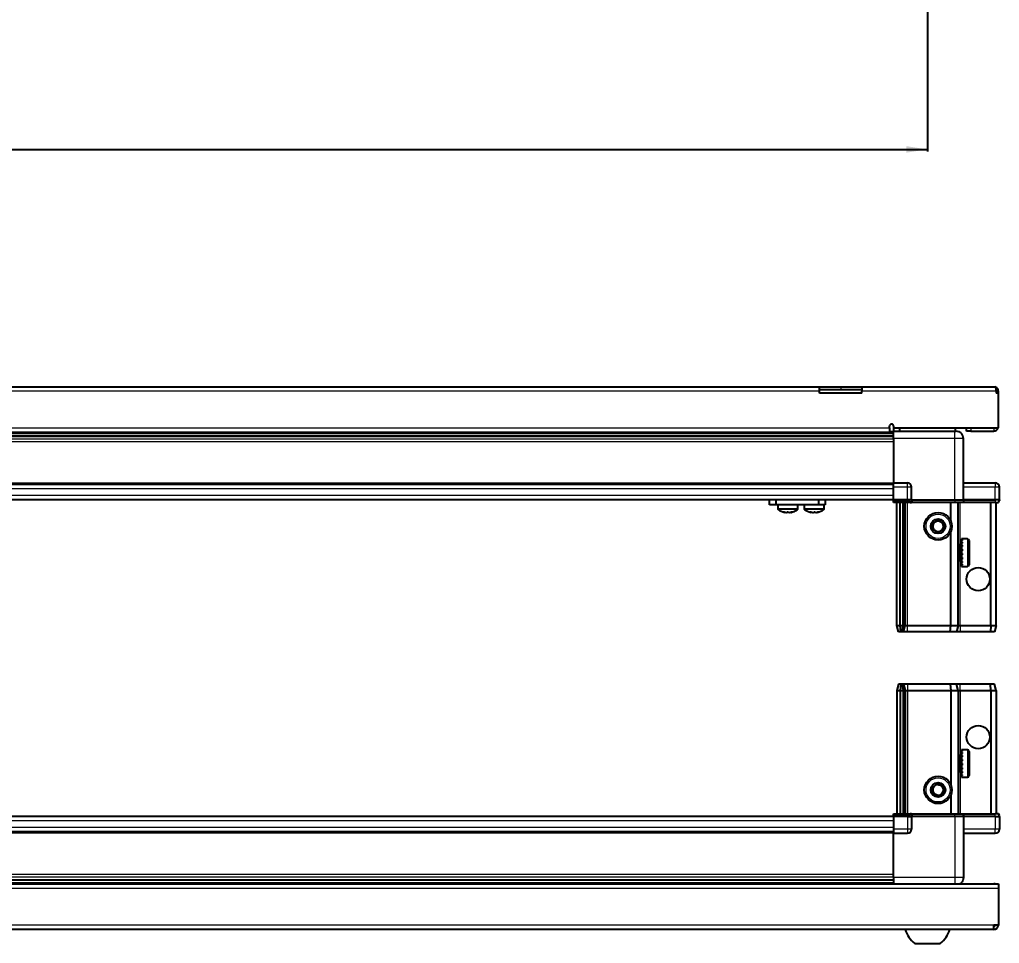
# Model space of a CAD drawing. Header units: millimetres. Extents: x 1315 to 4658, y 427 to 1687.
# Drawn here: x 2207.5 to 2670.8, y 427.2 to 864.2 of the extents above; entities that cross this region are included whole.
import ezdxf

# ---------------------------------------------------------------- set-up
doc = ezdxf.new("R2010")
doc.units = ezdxf.units.MM
doc.layers.add('FORMAT', color=7, linetype='Continuous')
doc.styles.add('SLDTEXTSTYLE0', font='TXT', dxfattribs={"width": 0.75})
doc.dimstyles.new('SLDDIMSTYLE0', dxfattribs={"dimtxt": 20, "dimasz": 10, "dimexe": 0, "dimexo": 0.0625, "dimgap": 5, "dimtad": 2, "dimdec": 1, "dimrnd": 1e-09, "dimzin": 12, "dimdsep": 46, "dimtxsty": 'SLDTEXTSTYLE0', "dimsah": 1, "dimcen": 0.09, "dimadec": 0, "dimazin": 3, "dimtfac": 1, "dimtofl": 0, "dimtmove": 0, "dimatfit": 3, "dimfxl": 0, "dimfrac": 2, "dimtolj": 1, "dimtzin": 12, "dimarcsym": 0})

# ---------------------------------------------------------------- blocks, each defined once
blk = doc.blocks.new('_D_2')
at = {"layer": 'FORMAT'}
for p, q in [((1504.82, 917.31), (1504.82, 801.82)), ((2636.82, 917.31), (2636.82, 801.82)), ((1504.82, 802.82), (2636.82, 802.82))]:
    blk.add_line(p, q, dxfattribs=at)
for points in [[(1504.82, 802.82), (1514.82, 801.28), (1514.82, 804.36)], [(2636.82, 802.82), (2626.82, 804.36), (2626.82, 801.28)]]:
    blk.add_solid(points, dxfattribs=at)
at = {"layer": 'FORMAT', "insert": (2041.26, 828.6), "char_height": 20, "attachment_point": 1, "style": 'SLDTEXTSTYLE0'}
blk.add_mtext('1132', dxfattribs=at)

msp = doc.modelspace()

# ---------------------------------------------------------------- linework, layer by layer
at = {"color": 7, "linetype": 'Continuous', "lineweight": 25}
for p, q in [((1555.82, 690.55), (2585.82, 690.55)), ((2585.82, 688.45), (2585.82, 690.55)), ((2585.82, 690.55), (2595.82, 690.55)), ((2595.82, 690.55), (2605.82, 690.55)), ((2605.82, 690.55), (2668.72, 690.55)), ((2605.82, 690.55), (2605.82, 688.45)), ((2595.82, 689.05), (2585.82, 689.05)), ((2585.82, 687.55), (2585.82, 688.45)), ((2605.82, 687.55), (2585.82, 687.55)), ((2605.82, 689.05), (2595.82, 689.05)), ((2605.82, 687.55), (2605.82, 688.45)), ((2669.32, 688.45), (2669.32, 687.55)), ((2669.32, 688.45), (2670.32, 688.45)), ((2670.32, 687.55), (2669.32, 687.55)), ((2670.32, 687.55), (2670.32, 688.45)), ((2670.32, 671.05), (2670.32, 687.55)), ((2618.82, 671.15), (2618.82, 671.9)), ((2620.82, 671.9), (2620.82, 671.05)), ((1546.94, 668.9), (2594.7, 668.9)), ((2083.32, 669.05), (2618.82, 669.05)), ((2589.32, 669.05), (2589.32, 668.9)), ((2589.43, 669.05), (2589.43, 668.9)), ((2589.61, 669.05), (2589.61, 668.9)), ((2590.12, 669.05), (2590.12, 668.9)), ((2590.51, 669.05), (2590.51, 668.9)), ((2591.37, 669.05), (2591.37, 668.9)), ((2591.93, 669.05), (2591.93, 668.9)), ((2593.05, 669.05), (2593.05, 668.9)), ((2593.73, 669.05), (2593.73, 668.9)), ((2594.7, 668.9), (2595, 668.9)), ((2595, 669.05), (2595, 668.9)), ((2595, 668.9), (2595.01, 668.9)), ((2595.01, 668.9), (2595.74, 668.9)), ((2595.27, 669.05), (2595.27, 668.9)), ((2595.74, 669.05), (2595.74, 668.9)), ((2595.74, 668.9), (2597.03, 668.9)), ((2596.94, 668.9), (2620.82, 668.9)), ((2597.03, 669.05), (2597.03, 668.9)), ((2597.13, 669.05), (2597.13, 668.9)), ((2597.75, 669.05), (2597.75, 668.9)), ((2598.95, 669.05), (2598.95, 668.9)), ((2599.57, 669.05), (2599.57, 668.9)), ((2600.56, 669.05), (2600.56, 668.9)), ((2601.03, 669.05), (2601.03, 668.9)), ((2601.7, 669.05), (2601.7, 668.9)), ((2601.98, 669.05), (2601.98, 668.9)), ((2602.27, 669.05), (2602.27, 668.9)), ((2602.32, 668.9), (2602.32, 669.05)), ((2602.32, 669.05), (2602.32, 668.9)), ((2618.82, 671.15), (2618.82, 669.05)), ((2620.82, 671.05), (2670.32, 671.05)), ((2620.82, 671.05), (2620.82, 669.55)), ((2620.82, 669.55), (2649.82, 669.55)), ((2623.57, 671.05), (2623.57, 669.55)), ((2650.07, 669.55), (2650.07, 671.05)), ((2655.32, 669.55), (2655.32, 671.05)), ((2657.32, 669.55), (2655.32, 669.55)), ((2657.32, 669.55), (2668.22, 669.55)), ((2620.82, 667.11), (1520.82, 667.11)), ((2620.82, 667.07), (1520.82, 667.07)), ((2620.82, 666.05), (2620.82, 645.05)), ((2653.82, 637.05), (2653.82, 666.05)), ((1520.82, 644.4), (2620.82, 644.4)), ((2620.82, 645.05), (2627.32, 645.05)), ((2620.82, 643.05), (2620.82, 645.05)), ((2653.82, 645.05), (2668.82, 645.05)), ((2620.82, 637.05), (2620.82, 643.05)), ((2629.32, 637.05), (2629.32, 643.05)), ((2670.82, 637.05), (2670.82, 643.05)), ((1520.82, 637.2), (2620.82, 637.2)), ((2562.17, 634.7), (2562.17, 637.2)), ((2565.17, 637.2), (2565.17, 634.7)), ((2585.37, 634.7), (2585.37, 637.2)), ((2588.37, 637.2), (2588.37, 634.7)), ((2620.82, 637.05), (2627.32, 637.05)), ((2620.82, 637.05), (2620.82, 636.71)), ((2620.82, 637.05), (2620.82, 637.05)), ((2627.32, 637.05), (2620.82, 637.05)), ((2620.82, 635.85), (2620.82, 636.71)), ((2620.82, 636.71), (2620.82, 636.71)), ((2620.82, 636.71), (2627.32, 636.71)), ((2628.64, 635.85), (2620.82, 635.85)), ((2622.32, 577.55), (2622.32, 635.85)), ((2623.82, 577.55), (2623.82, 635.85)), ((2625.32, 577.55), (2625.32, 635.85)), ((2626.32, 577.55), (2626.32, 635.85)), ((2629.32, 637.05), (2627.32, 637.05)), ((2628.64, 635.85), (2629.32, 635.85)), ((2629.32, 637.05), (2629.32, 635.85)), ((2629.32, 637.05), (2629.52, 637.05)), ((2629.52, 635.85), (2629.32, 635.85)), ((2629.52, 637.05), (2649.82, 637.05)), ((2649.82, 635.85), (2629.52, 635.85)), ((2647.82, 627.05), (2647.82, 635.85)), ((2649.82, 637.05), (2653.82, 637.05)), ((2653.82, 635.85), (2649.82, 635.85)), ((2651.32, 577.55), (2651.32, 635.85)), ((2653.82, 637.05), (2653.82, 635.85)), ((2653.82, 637.05), (2654.02, 637.05)), ((2654.02, 635.85), (2653.82, 635.85)), ((2654.02, 637.05), (2668.82, 637.05)), ((2668.82, 637.05), (2654.02, 637.05)), ((2668.82, 635.85), (2654.02, 635.85)), ((2666.82, 577.55), (2666.82, 635.85)), ((2670.82, 637.05), (2668.82, 637.05)), ((2668.82, 635.85), (2670.32, 635.85)), ((2669.32, 577.55), (2669.32, 635.85)), ((2670.32, 635.85), (2670.82, 636.71)), ((2670.82, 637.05), (2670.82, 636.71)), ((2565.17, 634.7), (2562.17, 634.7)), ((2585.37, 634.7), (2565.17, 634.7)), ((2566.02, 634.7), (2566.02, 632.79)), ((2575.52, 632.79), (2575.52, 634.7)), ((2575.57, 632.79), (2575.57, 634.7)), ((2578.52, 634.7), (2578.52, 632.79)), ((2588.37, 634.7), (2585.37, 634.7)), ((2588.02, 632.79), (2588.02, 634.7)), ((2647.82, 577.55), (2647.82, 622.05)), ((2652.82, 616.45), (2652.72, 616.45)), ((2652.72, 616.45), (2652.72, 607.65)), ((2655.72, 618.55), (2652.82, 618.55)), ((2652.82, 618.55), (2652.82, 618.54)), ((2653.32, 618.54), (2652.82, 618.54)), ((2652.82, 618.54), (2652.82, 618.46)), ((2652.82, 618.46), (2652.82, 618.11)), ((2653.32, 618.46), (2652.82, 618.46)), ((2653.32, 618.11), (2652.82, 618.11)), ((2652.82, 618.11), (2652.82, 617.81)), ((2652.82, 617.81), (2652.82, 617.09)), ((2653.32, 617.81), (2652.82, 617.81)), ((2653.32, 617.09), (2652.82, 617.09)), ((2652.82, 617.09), (2652.82, 616.6)), ((2652.82, 616.6), (2652.82, 615.58)), ((2653.32, 616.6), (2652.82, 616.6)), ((2653.32, 618.46), (2653.32, 618.54)), ((2653.32, 617.81), (2653.32, 618.11)), ((2653.32, 616.6), (2653.32, 617.09)), ((2656.52, 617.75), (2656.52, 616.26)), ((2656.52, 616.26), (2656.52, 606.35)), ((2651.35, 616.05), (2651.32, 616.05)), ((2651.84, 615.36), (2651.35, 616.05)), ((2651.35, 616.05), (2651.35, 615.01)), ((2651.35, 615.01), (2651.35, 608.05)), ((2652.32, 616.05), (2651.84, 615.36)), ((2651.84, 615.36), (2651.84, 614.49)), ((2651.84, 614.49), (2651.84, 608.74)), ((2652.32, 616.05), (2652.32, 615.01)), ((2652.32, 615.01), (2652.32, 608.05)), ((2653.32, 615.58), (2652.82, 615.58)), ((2652.82, 615.58), (2652.82, 614.94)), ((2652.82, 614.94), (2652.82, 613.72)), ((2653.32, 614.94), (2652.82, 614.94)), ((2653.32, 613.72), (2652.82, 613.72)), ((2652.82, 613.72), (2652.82, 613.18)), ((2653.32, 613.18), (2652.82, 613.18)), ((2652.82, 613), (2652.82, 611.7)), ((2653.32, 613), (2652.82, 613)), ((2653.32, 611.7), (2652.82, 611.7)), ((2653.32, 614.94), (2653.32, 615.58)), ((2653.32, 613), (2653.32, 613.72)), ((2653.32, 610.97), (2653.32, 611.7)), ((2651.32, 608.05), (2651.35, 608.05)), ((2651.35, 608.05), (2651.84, 608.74)), ((2651.84, 608.74), (2652.32, 608.05)), ((2652.72, 607.65), (2652.82, 607.65)), ((2653.32, 611.32), (2652.82, 611.32)), ((2652.82, 611.32), (2652.82, 610.97)), ((2653.32, 610.97), (2652.82, 610.97)), ((2652.82, 610.97), (2652.82, 609.71)), ((2653.32, 609.71), (2652.82, 609.71)), ((2652.82, 609.71), (2652.82, 609.04)), ((2652.82, 609.04), (2652.82, 607.95)), ((2653.32, 609.04), (2652.82, 609.04)), ((2653.32, 607.95), (2652.82, 607.95)), ((2652.82, 607.95), (2652.82, 607.41)), ((2652.82, 607.41), (2652.82, 606.59)), ((2653.32, 607.41), (2652.82, 607.41)), ((2653.32, 609.04), (2653.32, 609.71)), ((2653.32, 607.41), (2653.32, 607.95)), ((2653.32, 606.59), (2652.82, 606.59)), ((2652.82, 606.59), (2652.82, 606.23)), ((2652.82, 606.23), (2652.82, 605.77)), ((2653.32, 606.23), (2652.82, 606.23)), ((2653.32, 605.77), (2652.82, 605.77)), ((2652.82, 605.77), (2652.82, 605.62)), ((2652.82, 605.62), (2652.82, 605.55)), ((2653.32, 605.62), (2652.82, 605.62)), ((2652.82, 605.55), (2655.72, 605.55)), ((2653.32, 606.23), (2653.32, 606.59)), ((2653.32, 605.62), (2653.32, 605.77)), ((2622.32, 577.55), (2623.82, 577.55)), ((2623.12, 574.55), (2622.32, 577.55)), ((2624.28, 574.55), (2623.12, 574.55)), ((2623.82, 577.55), (2625.32, 577.55)), ((2624.28, 574.55), (2623.82, 577.55)), ((2624.78, 574.55), (2624.28, 574.55)), ((2624.78, 574.55), (2625.32, 577.55)), ((2625.52, 574.55), (2624.78, 574.55)), ((2625.32, 577.55), (2626.32, 577.55)), ((2625.52, 574.55), (2626.32, 577.55)), ((2627.32, 574.55), (2625.52, 574.55)), ((2626.32, 577.55), (2627.32, 577.55)), ((2627.32, 577.55), (2647.82, 577.55)), ((2647.49, 574.55), (2627.32, 574.55)), ((2647.49, 574.55), (2647.82, 577.55)), ((2650.52, 574.55), (2647.49, 574.55)), ((2647.82, 577.55), (2651.32, 577.55)), ((2651.32, 577.55), (2650.52, 574.55)), ((2652.32, 574.55), (2650.52, 574.55)), ((2651.32, 577.55), (2652.32, 577.55)), ((2652.32, 577.55), (2666.82, 577.55)), ((2666.67, 574.55), (2652.32, 574.55)), ((2666.82, 577.55), (2666.67, 574.55)), ((2668.52, 574.55), (2666.67, 574.55)), ((2666.82, 577.55), (2669.32, 577.55)), ((2669.32, 577.55), (2668.52, 574.55)), ((2623.12, 549.85), (2622.32, 546.85)), ((2622.32, 546.85), (2623.82, 546.85)), ((2622.32, 546.85), (2622.32, 488.55)), ((2624.28, 549.85), (2623.12, 549.85)), ((2624.28, 549.85), (2623.82, 546.85)), ((2623.82, 546.85), (2625.32, 546.85)), ((2623.82, 546.85), (2623.82, 488.55)), ((2624.78, 549.85), (2624.28, 549.85)), ((2624.78, 549.85), (2625.32, 546.85)), ((2625.52, 549.85), (2624.78, 549.85)), ((2625.32, 546.85), (2626.32, 546.85)), ((2625.32, 546.85), (2625.32, 488.55)), ((2625.52, 549.85), (2626.32, 546.85)), ((2627.32, 549.85), (2625.52, 549.85)), ((2626.32, 546.85), (2626.32, 488.55)), ((2626.32, 546.85), (2627.32, 546.85)), ((2647.49, 549.85), (2627.32, 549.85)), ((2627.32, 546.85), (2647.82, 546.85)), ((2647.49, 549.85), (2647.82, 546.85)), ((2650.52, 549.85), (2647.49, 549.85)), ((2647.82, 546.85), (2647.82, 502.35)), ((2647.82, 546.85), (2651.32, 546.85)), ((2651.32, 546.85), (2650.52, 549.85)), ((2652.32, 549.85), (2650.52, 549.85)), ((2651.32, 546.85), (2651.32, 488.55)), ((2651.32, 546.85), (2652.32, 546.85)), ((2666.67, 549.85), (2652.32, 549.85)), ((2652.32, 546.85), (2666.82, 546.85)), ((2666.82, 546.85), (2666.67, 549.85)), ((2668.52, 549.85), (2666.67, 549.85)), ((2666.82, 546.85), (2669.32, 546.85)), ((2666.82, 546.85), (2666.82, 488.55)), ((2669.32, 546.85), (2668.52, 549.85)), ((2669.32, 546.85), (2669.32, 488.55)), ((2651.35, 516.35), (2651.32, 516.35)), ((2651.84, 515.66), (2651.35, 516.35)), ((2651.35, 516.35), (2651.35, 508.35)), ((2652.32, 516.35), (2651.84, 515.66)), ((2651.84, 515.66), (2651.84, 509.04)), ((2652.32, 516.35), (2652.32, 508.35)), ((2652.82, 516.75), (2652.72, 516.75)), ((2652.72, 516.75), (2652.72, 507.95)), ((2655.72, 518.85), (2652.82, 518.85)), ((2653.32, 518.85), (2652.82, 518.85)), ((2652.82, 518.85), (2652.82, 518.8)), ((2652.82, 518.8), (2652.82, 518.51)), ((2653.32, 518.8), (2652.82, 518.8)), ((2653.32, 518.51), (2652.82, 518.51)), ((2652.82, 518.51), (2652.82, 518.24)), ((2653.32, 518.24), (2652.82, 518.24)), ((2652.82, 518.24), (2652.82, 517.58)), ((2653.32, 517.58), (2652.82, 517.58)), ((2652.82, 517.58), (2652.82, 517.11)), ((2652.82, 517.11), (2652.82, 516.13)), ((2653.32, 517.11), (2652.82, 517.11)), ((2653.32, 516.13), (2652.82, 516.13)), ((2652.82, 516.13), (2652.82, 515.5)), ((2652.82, 515.5), (2652.82, 514.31)), ((2653.32, 515.5), (2652.82, 515.5)), ((2653.32, 514.31), (2652.82, 514.31)), ((2652.82, 514.31), (2652.82, 513.68)), ((2653.32, 518.8), (2653.32, 518.85)), ((2653.32, 518.24), (2653.32, 518.51)), ((2653.32, 517.11), (2653.32, 517.58)), ((2653.32, 515.5), (2653.32, 516.13)), ((2653.32, 513.59), (2653.32, 514.31)), ((2656.52, 518.05), (2656.52, 506.65)), ((2653.32, 513.68), (2652.82, 513.68)), ((2652.82, 513.59), (2652.82, 512.3)), ((2653.32, 513.59), (2652.82, 513.59)), ((2653.32, 512.3), (2652.82, 512.3)), ((2653.32, 511.82), (2652.82, 511.82)), ((2652.82, 511.82), (2652.82, 511.56)), ((2652.82, 511.56), (2652.82, 510.29)), ((2653.32, 511.56), (2652.82, 511.56)), ((2653.32, 510.29), (2652.82, 510.29)), ((2652.82, 510.29), (2652.82, 509.61)), ((2653.32, 511.56), (2653.32, 512.3)), ((2653.32, 509.61), (2653.32, 510.29)), ((2651.32, 508.35), (2651.35, 508.35)), ((2651.35, 508.35), (2651.84, 509.04)), ((2651.84, 509.04), (2652.32, 508.35)), ((2652.72, 507.95), (2652.82, 507.95)), ((2652.82, 509.61), (2652.82, 508.49)), ((2653.32, 509.61), (2652.82, 509.61)), ((2653.32, 508.49), (2652.82, 508.49)), ((2652.82, 508.49), (2652.82, 507.92)), ((2652.82, 507.92), (2652.82, 507.06)), ((2653.32, 507.92), (2652.82, 507.92)), ((2653.32, 507.06), (2652.82, 507.06)), ((2652.82, 507.06), (2652.82, 506.67)), ((2652.82, 506.67), (2652.82, 506.15)), ((2653.32, 506.67), (2652.82, 506.67)), ((2653.32, 506.15), (2652.82, 506.15)), ((2652.82, 506.15), (2652.82, 505.97)), ((2652.82, 505.97), (2652.82, 505.85)), ((2653.32, 505.97), (2652.82, 505.97)), ((2652.82, 505.85), (2655.72, 505.85)), ((2653.32, 507.92), (2653.32, 508.49)), ((2653.32, 506.67), (2653.32, 507.06)), ((2653.32, 505.97), (2653.32, 506.15)), ((2647.82, 497.35), (2647.82, 488.55)), ((2620.82, 487.2), (1520.82, 487.2)), ((2620.82, 487.68), (2620.82, 488.55)), ((2620.82, 488.55), (2628.64, 488.55)), ((2620.82, 487.35), (2620.82, 487.68)), ((2627.32, 487.68), (2620.82, 487.68)), ((2627.32, 487.35), (2620.82, 487.35)), ((2620.82, 487.35), (2620.82, 481.35)), ((2627.32, 487.35), (2629.32, 487.35)), ((2629.32, 487.35), (2627.32, 487.35)), ((2629.32, 488.55), (2628.64, 488.55)), ((2629.32, 487.35), (2629.32, 488.55)), ((2629.32, 488.55), (2629.52, 488.55)), ((2629.52, 487.35), (2629.32, 487.35)), ((2629.32, 487.35), (2629.32, 481.35)), ((2629.52, 488.55), (2649.82, 488.55)), ((2649.82, 487.35), (2629.52, 487.35)), ((2649.82, 488.55), (2653.82, 488.55)), ((2653.82, 487.35), (2649.82, 487.35)), ((2653.82, 487.35), (2653.82, 488.55)), ((2653.82, 488.55), (2654.02, 488.55)), ((2654.02, 487.35), (2653.82, 487.35)), ((2653.82, 487.35), (2653.82, 458.35)), ((2654.02, 488.55), (2668.82, 488.55)), ((2668.82, 487.35), (2654.02, 487.35)), ((2670.32, 488.55), (2668.82, 488.55)), ((2668.82, 487.35), (2670.82, 487.35)), ((2670.82, 487.68), (2670.32, 488.55)), ((2670.82, 487.68), (2670.32, 488.55)), ((2670.82, 487.35), (2670.82, 487.68)), ((2670.82, 487.35), (2670.82, 487.68)), ((2670.82, 487.35), (2670.82, 487.35)), ((2670.82, 487.35), (2670.82, 481.35)), ((2620.82, 480), (1520.82, 480)), ((2620.82, 481.35), (2620.82, 479.35)), ((2620.82, 479.35), (2627.32, 479.35)), ((2620.82, 458.35), (2620.82, 479.35)), ((2653.82, 479.35), (2668.82, 479.35)), ((1471.32, 455.35), (2670.32, 455.35)), ((1520.82, 457.32), (2620.82, 457.32)), ((1520.82, 457.29), (2620.82, 457.29)), ((2594.7, 455.5), (1546.94, 455.5)), ((2589.32, 455.35), (2589.32, 455.5)), ((2589.49, 455.35), (2589.49, 455.5)), ((2589.7, 455.35), (2589.7, 455.5)), ((2590.26, 455.35), (2590.26, 455.5)), ((2590.68, 455.35), (2590.68, 455.5)), ((2591.58, 455.35), (2591.58, 455.5)), ((2592.16, 455.35), (2592.16, 455.5)), ((2593.31, 455.35), (2593.31, 455.5)), ((2594, 455.35), (2594, 455.5)), ((2595.28, 455.5), (2594.7, 455.5)), ((2595.28, 455.35), (2595.28, 455.5)), ((2595.29, 455.5), (2595.28, 455.5)), ((2596.02, 455.5), (2595.29, 455.5)), ((2595.46, 455.35), (2595.46, 455.5)), ((2595.96, 455.35), (2595.96, 455.5)), ((2596.02, 455.35), (2596.02, 455.5)), ((2596.94, 455.5), (2596.02, 455.5)), ((2596.02, 455.5), (2596.02, 455.5)), ((2620.82, 455.5), (2596.94, 455.5)), ((2597.31, 455.35), (2597.31, 455.5)), ((2598.02, 455.35), (2598.02, 455.5)), ((2599.19, 455.35), (2599.19, 455.5)), ((2599.8, 455.35), (2599.8, 455.5)), ((2600.75, 455.35), (2600.75, 455.5)), ((2601.19, 455.35), (2601.19, 455.5)), ((2601.82, 455.35), (2601.82, 455.5)), ((2602.06, 455.35), (2602.06, 455.5)), ((2602.3, 455.35), (2602.3, 455.5)), ((2602.32, 455.35), (2602.32, 455.5)), ((2620.97, 455.35), (2620.97, 458.35)), ((2655.32, 455.45), (2668.22, 455.45)), ((2655.32, 455.45), (2655.32, 455.35)), ((2670.32, 455.35), (2670.32, 453.25)), ((2670.32, 453.25), (2670.32, 435.95)), ((2670.32, 435.95), (2668.22, 435.95)), ((2668.22, 433.85), (2668.22, 435.95)), ((2668.22, 433.85), (1473.42, 433.85)), ((2630.82, 427.25), (2642.82, 427.25))]:
    msp.add_line(p, q, dxfattribs=at)
at = {"color": 8, "linetype": 'Continuous', "lineweight": 18}
for p, q in [((2595.82, 690.55), (2595.82, 689.05)), ((2585.82, 688.45), (1555.82, 688.45)), ((2669.32, 688.45), (2605.82, 688.45)), ((2620.82, 668.31), (1520.82, 668.31)), ((2083.32, 671.15), (2618.82, 671.15)), ((2618.82, 669.55), (2620.82, 669.55)), ((2657.32, 671.05), (2657.32, 669.55)), ((2668.22, 671.05), (2668.22, 669.55)), ((1520.82, 665.86), (2620.82, 665.86)), ((2620.82, 664.45), (1520.82, 664.45)), ((2649.82, 666.05), (2620.82, 666.05)), ((2649.82, 637.05), (2649.82, 666.05)), ((1520.82, 645.05), (2620.82, 645.05)), ((2627.32, 643.05), (2627.32, 645.05)), ((2668.82, 645.05), (2668.82, 643.05)), ((1520.82, 642.4), (2620.82, 642.4)), ((2627.32, 643.05), (2620.82, 643.05)), ((2627.32, 637.05), (2627.32, 643.05)), ((2629.32, 643.05), (2627.32, 643.05)), ((2668.82, 643.05), (2653.82, 643.05)), ((2668.82, 637.05), (2668.82, 643.05)), ((2670.82, 643.05), (2668.82, 643.05)), ((1520.82, 639.2), (2620.82, 639.2)), ((2620.82, 637.05), (2620.82, 636.71)), ((2627.32, 637.05), (2627.32, 636.71)), ((2627.32, 577.55), (2627.32, 635.85)), ((2629.52, 637.05), (2629.52, 635.85)), ((2649.82, 637.05), (2649.82, 635.85)), ((2652.32, 616.05), (2652.32, 635.85)), ((2654.02, 637.05), (2654.02, 635.85)), ((2668.82, 637.05), (2668.82, 635.85)), ((2568.23, 632.79), (2566.02, 632.79)), ((2568.33, 632.42), (2566.21, 632.42)), ((2575.52, 632.79), (2568.23, 632.79)), ((2575.33, 632.42), (2568.33, 632.42)), ((2575.38, 632.42), (2575.33, 632.42)), ((2575.57, 632.79), (2575.52, 632.79)), ((2586.02, 632.79), (2578.52, 632.79)), ((2585.91, 632.42), (2578.71, 632.42)), ((2587.83, 632.42), (2585.91, 632.42)), ((2588.02, 632.79), (2586.02, 632.79)), ((2655.72, 618.55), (2655.72, 616.85)), ((2655.72, 616.85), (2655.72, 605.55)), ((2652.32, 577.55), (2652.32, 608.05)), ((2627.32, 574.55), (2627.32, 577.55)), ((2652.32, 577.55), (2652.32, 574.55)), ((2627.32, 549.85), (2627.32, 546.85)), ((2627.32, 546.85), (2627.32, 488.55)), ((2652.32, 546.85), (2652.32, 549.85)), ((2652.32, 546.85), (2652.32, 516.35)), ((2655.72, 518.85), (2655.72, 505.85)), ((2652.32, 508.35), (2652.32, 488.55)), ((2627.32, 487.35), (2627.32, 487.68)), ((2627.32, 487.35), (2627.32, 481.35)), ((2629.52, 488.55), (2629.52, 487.35)), ((2649.82, 487.35), (2649.82, 488.55)), ((2649.82, 487.35), (2649.82, 458.35)), ((2654.02, 488.55), (2654.02, 487.35)), ((2668.82, 487.35), (2668.82, 488.55)), ((2668.82, 487.35), (2668.82, 481.35)), ((2620.82, 485.2), (1520.82, 485.2)), ((2620.82, 482), (1520.82, 482)), ((2620.82, 479.35), (1520.82, 479.35)), ((2627.32, 481.35), (2620.82, 481.35)), ((2627.32, 481.35), (2627.32, 479.35)), ((2629.32, 481.35), (2627.32, 481.35)), ((2668.82, 481.35), (2653.82, 481.35)), ((2670.82, 481.35), (2668.82, 481.35)), ((2668.82, 479.35), (2668.82, 481.35)), ((1520.82, 459.95), (2620.82, 459.95)), ((2620.82, 458.53), (1520.82, 458.53)), ((1520.82, 456.08), (2620.82, 456.08)), ((2649.82, 458.35), (2620.82, 458.35)), ((2668.22, 455.35), (2668.22, 455.45)), ((2670.32, 453.25), (1471.32, 453.25)), ((2668.22, 435.95), (1473.42, 435.95))]:
    msp.add_line(p, q, dxfattribs=at)
at = {"color": 7, "linetype": 'Continuous', "lineweight": 25, "flags": 128}
msp.add_lwpolyline([(2668.86, 455.35), (2668.63, 455.41), (2668.22, 455.45)], dxfattribs=at)
at = {"color": 7, "linetype": 'Continuous', "lineweight": 25}
for centre, radius in [((2641.82, 624.55), 6.5), ((2641.82, 624.55), 3.46), ((2660.82, 599.55), 5.5), ((2660.82, 524.85), 5.5), ((2641.82, 499.85), 6.5), ((2641.82, 499.85), 3.46)]:
    msp.add_circle(centre, radius, dxfattribs=at)
at = {"color": 8, "linetype": 'Continuous', "lineweight": 18}
for centre in [(2641.82, 624.55), (2641.82, 499.85)]:
    msp.add_circle(centre, 5.7, dxfattribs=at)
at = {"color": 7, "linetype": 'Continuous', "lineweight": 25}
for centre, radius, start, end in [((2619.82, 671.9), 1, 0, 180), ((2668.22, 671.65), 2.1, 270, 343.3985), ((2627.32, 643.05), 2, 0, 90), ((2668.82, 643.05), 2, 0, 90), ((2566.47, 632.79), 0.45, 180, 235.2821), ((2570.77, 639), 8, 235.2821, 259.054), ((2570.77, 639), 8, 280.846, 304.7179), ((2570.82, 639), 8, 280.9211, 304.7179), ((2575.07, 632.79), 0.45, 304.7179, 0), ((2575.12, 632.79), 0.45, 304.7179, 0), ((2578.97, 632.79), 0.45, 180, 235.2821), ((2583.27, 639), 8, 235.2821, 258.923), ((2583.27, 639), 8, 280.9392, 304.7179), ((2587.57, 632.79), 0.45, 304.7179, 0), ((2641.82, 624.55), 2.5, 118.295, 178.295), ((2641.82, 624.55), 2.5, 58.295, 118.295), ((2641.82, 624.55), 2.5, 358.295, 58.295), ((2641.82, 624.55), 2.5, 178.295, 238.295), ((2641.82, 624.55), 2.5, 238.295, 298.295), ((2641.82, 624.55), 2.5, 298.295, 358.295), ((2652.32, 616.45), 0.4, 270, 360), ((2655.72, 617.75), 0.8, 0, 90), ((2652.32, 607.65), 0.4, 0, 90), ((2655.72, 606.35), 0.8, 270, 360), ((2652.32, 516.75), 0.4, 270, 360), ((2655.72, 518.05), 0.8, 0, 90), ((2652.32, 507.95), 0.4, 0, 90), ((2655.72, 506.65), 0.8, 270, 360), ((2641.82, 499.85), 2.5, 134.6767, 194.6767), ((2641.82, 499.85), 2.5, 74.6767, 134.6767), ((2641.82, 499.85), 2.5, 14.6767, 74.6767), ((2641.82, 499.85), 2.5, 314.6767, 14.6767), ((2641.82, 499.85), 2.5, 194.6767, 254.6767), ((2641.82, 499.85), 2.5, 254.6767, 314.6767), ((2627.32, 481.35), 2, 270, 0), ((2668.82, 481.35), 2, 270, 0), ((2668.22, 435.95), 2.1, 270, 0), ((2668.22, 435.95), 0.6, 270, 0), ((2637.84, 436.87), 11.91, 194.7004, 233.8734), ((2635.8, 436.87), 11.91, 306.1266, 345.2996)]:
    msp.add_arc(centre, radius, start, end, dxfattribs=at)
for centre, start_param, end_param in [((2627.32, 633.25), 5.560451, 6.283185), ((2627.32, 491.15), 3.141593, 3.864327)]:
    msp.add_ellipse(centre, major_axis=(0, 3.46), ratio=0.57735, start_param=start_param, end_param=end_param, dxfattribs=at)
for points, knots in [([(2670.32, 688.45), (2670.29, 688.7), (2670.24, 689.2), (2669.85, 689.83), (2669.29, 690.31), (2668.83, 690.45), (2668.6, 690.51)], [0, 0, 0, 0, 0.2601609, 0.506776, 0.753388, 1, 1, 1, 1]), ([(2668.72, 690.55), (2668.77, 690.52), (2668.86, 690.47), (2668.99, 690.08), (2669.12, 689.52), (2669.23, 688.94), (2669.3, 688.57), (2669.32, 688.45)], [0, 0, 0, 0, 0.2302553, 0.4485219, 0.6667858, 0.8850496, 1, 1, 1, 1]), ([(2620.82, 666.05), (2620.82, 666.44), (2620.82, 667.23), (2620.82, 668.28), (2620.82, 669.07), (2620.82, 669.49), (2620.82, 669.53), (2620.82, 669.55)], [0, 0, 0, 0, 0.214694, 0.429388, 0.644082, 0.858775, 1, 1, 1, 1]), ([(2649.82, 669.55), (2649.89, 669.55), (2650.02, 669.55), (2650.18, 669.55), (2650.3, 669.55), (2650.31, 669.55), (2650.32, 669.55)], [0, 0, 0, 0, 0.249394, 0.500333, 0.750167, 1, 1, 1, 1]), ([(2653.82, 666.05), (2653.77, 666.49), (2653.7, 667.17), (2653.26, 667.98), (2652.81, 668.54), (2652.25, 668.99), (2651.44, 669.43), (2650.76, 669.5), (2650.32, 669.55)], [0, 0, 0, 0, 0.239457, 0.368361, 0.5, 0.631639, 0.760543, 1, 1, 1, 1]), ([(2569.25, 631.14), (2569.25, 631.15), (2569.21, 631.15), (2569, 631.21), (2568.84, 631.28), (2568.78, 631.31), (2568.77, 631.32), (2568.77, 631.32), (2568.78, 631.32), (2568.8, 631.32), (2568.85, 631.31), (2569.07, 631.26), (2569.4, 631.19), (2569.78, 631.14), (2570.06, 631.14), (2570.32, 631.17), (2570.46, 631.24), (2570.59, 631.3), (2570.64, 631.32), (2570.66, 631.32), (2570.69, 631.32), (2570.71, 631.32), (2570.75, 631.31), (2570.87, 631.27), (2571.03, 631.19), (2571.29, 631.14), (2571.64, 631.14), (2572.01, 631.18), (2572.34, 631.25), (2572.57, 631.3), (2572.65, 631.32), (2572.67, 631.32), (2572.68, 631.32), (2572.68, 631.32), (2572.67, 631.3), (2572.5, 631.22), (2572.26, 631.14), (2572.28, 631.14), (2572.28, 631.14)], [0, 0, 0, 0, 0.024519, 0.105974, 0.133842, 0.147819, 0.153553, 0.156403, 0.15928, 0.16178, 0.166477, 0.181648, 0.254111, 0.300998, 0.335579, 0.379192, 0.462021, 0.482676, 0.486455, 0.490271, 0.492817, 0.495357, 0.499784, 0.513427, 0.576955, 0.640973, 0.679017, 0.731371, 0.789083, 0.818039, 0.821666, 0.824546, 0.82745, 0.830805, 0.837158, 0.863854, 0.969866, 1, 1, 1, 1]), ([(2581.74, 631.15), (2581.75, 631.14), (2581.8, 631.13), (2581.75, 631.16), (2581.63, 631.2), (2581.52, 631.26), (2581.47, 631.28), (2581.44, 631.3), (2581.42, 631.31), (2581.42, 631.32), (2581.43, 631.32), (2581.44, 631.32), (2581.44, 631.32)], [0, 0, 0, 0, 0.117513, 0.319182, 0.655587, 0.780657, 0.858887, 0.909792, 0.960055, 0.979586, 0.994792, 1, 1, 1, 1]), ([(2581.44, 631.32), (2581.44, 631.32), (2581.45, 631.32), (2581.49, 631.31), (2581.65, 631.28), (2581.94, 631.21), (2582.29, 631.16), (2582.63, 631.13), (2582.95, 631.15), (2583.16, 631.21), (2583.32, 631.28), (2583.4, 631.31), (2583.44, 631.32), (2583.47, 631.32), (2583.49, 631.32), (2583.51, 631.32), (2583.56, 631.31), (2583.66, 631.26), (2583.77, 631.19), (2583.97, 631.14), (2584.22, 631.14), (2584.61, 631.17), (2584.96, 631.24), (2585.23, 631.3), (2585.29, 631.32), (2585.31, 631.32), (2585.32, 631.32), (2585.32, 631.32), (2585.31, 631.31), (2585.21, 631.27), (2585, 631.19), (2584.78, 631.14), (2584.77, 631.14), (2584.77, 631.14)], [0, 0, 0, 0, 0.0033506, 0.0080628, 0.021119, 0.0794763, 0.1490118, 0.1929925, 0.2373326, 0.3338878, 0.3669223, 0.3834897, 0.3902874, 0.3936653, 0.3970754, 0.4000395, 0.4056074, 0.423591, 0.5094867, 0.5650663, 0.606058, 0.6577556, 0.7559406, 0.7804241, 0.7849037, 0.7894268, 0.7924448, 0.7954558, 0.8007042, 0.816876, 0.8921804, 0.9680663, 1, 1, 1, 1]), ([(2639.28, 623.18), (2639.29, 623.69), (2639.32, 624.66), (2639.35, 625.62), (2639.36, 626.06)], [0, 0, 0, 0, 0.534686, 1, 1, 1, 1]), ([(2639.36, 626.06), (2639.82, 626.31), (2640.67, 626.77), (2641.51, 627.22), (2641.91, 627.43)], [0, 0, 0, 0, 0.534686, 1, 1, 1, 1]), ([(2641.91, 627.43), (2642.01, 627.37), (2642.52, 627.05), (2643.37, 626.53), (2644.07, 626.1), (2644.36, 625.92)], [0, 0, 0, 0, 0.133125, 0.637099, 1, 1, 1, 1]), ([(2644.36, 625.92), (2644.35, 625.4), (2644.32, 624.44), (2644.29, 623.48), (2644.28, 623.03)], [0, 0, 0, 0, 0.534686, 1, 1, 1, 1]), ([(2641.73, 621.66), (2641.44, 621.84), (2640.74, 622.28), (2639.89, 622.8), (2639.38, 623.11), (2639.28, 623.18)], [0, 0, 0, 0, 0.362901, 0.866875, 1, 1, 1, 1]), ([(2644.28, 623.03), (2643.82, 622.79), (2642.97, 622.33), (2642.13, 621.87), (2641.73, 621.66)], [0, 0, 0, 0, 0.534686, 1, 1, 1, 1]), ([(2639.04, 500.61), (2639.4, 500.97), (2640.09, 501.65), (2640.77, 502.33), (2641.09, 502.64)], [0, 0, 0, 0, 0.534686, 1, 1, 1, 1]), ([(2639.77, 497.82), (2639.68, 498.15), (2639.47, 498.95), (2639.22, 499.91), (2639.07, 500.49), (2639.04, 500.61)], [0, 0, 0, 0, 0.3629006, 0.8668753, 1, 1, 1, 1]), ([(2641.09, 502.64), (2641.59, 502.5), (2642.52, 502.25), (2643.44, 502), (2643.87, 501.88)], [0, 0, 0, 0, 0.534686, 1, 1, 1, 1]), ([(2643.87, 501.88), (2643.9, 501.76), (2644.06, 501.18), (2644.31, 500.21), (2644.52, 499.42), (2644.6, 499.08)], [0, 0, 0, 0, 0.133125, 0.637099, 1, 1, 1, 1]), ([(2642.55, 497.05), (2642.05, 497.19), (2641.12, 497.45), (2640.2, 497.7), (2639.77, 497.82)], [0, 0, 0, 0, 0.534686, 1, 1, 1, 1]), ([(2644.6, 499.08), (2644.24, 498.72), (2643.55, 498.04), (2642.87, 497.37), (2642.55, 497.05)], [0, 0, 0, 0, 0.5346859, 1, 1, 1, 1]), ([(2620.82, 458.35), (2620.82, 457.95), (2620.82, 457.16), (2620.82, 456.14), (2620.82, 455.51), (2620.82, 455.36), (2620.82, 455.35)], [0, 0, 0, 0, 0.32552, 0.65104, 0.97656, 1, 1, 1, 1]), ([(2653.82, 458.35), (2653.77, 457.91), (2653.7, 457.23), (2653.27, 456.41), (2652.81, 455.86), (2652.41, 455.5), (2652.14, 455.37), (2652.1, 455.35)], [0, 0, 0, 0, 0.3630185, 0.5584377, 0.7580039, 0.9575702, 1, 1, 1, 1])]:
    msp.add_open_spline(points, degree=3, knots=knots, dxfattribs=at)
at = {"color": 8, "linetype": 'Continuous', "lineweight": 18}
for points, knots in [([(2649.82, 666.05), (2649.82, 666.49), (2649.82, 667.17), (2649.82, 667.98), (2649.82, 668.54), (2649.82, 668.99), (2649.82, 669.43), (2649.82, 669.5), (2649.82, 669.55)], [0, 0, 0, 0, 0.239457, 0.368361, 0.5, 0.631639, 0.760543, 1, 1, 1, 1]), ([(2649.82, 458.35), (2649.82, 457.91), (2649.82, 457.23), (2649.82, 456.41), (2649.82, 455.86), (2649.82, 455.5), (2649.82, 455.37), (2649.82, 455.35)], [0, 0, 0, 0, 0.363018, 0.558438, 0.758004, 0.95757, 1, 1, 1, 1])]:
    msp.add_open_spline(points, degree=3, knots=knots, dxfattribs=at)
for points in [[(2653.82, 666.05), (2653.76, 666.05), (2653.64, 666.05), (2652.71, 666.05), (2651.39, 666.05), (2650.34, 666.05), (2649.82, 666.05)], [(2653.82, 458.35), (2653.76, 458.35), (2653.64, 458.35), (2652.71, 458.35), (2651.39, 458.35), (2650.34, 458.35), (2649.82, 458.35)]]:
    msp.add_open_spline(points, degree=3, dxfattribs=at)

# ---------------------------------------------------------------- dimensions: what is measured, and where the dimension line sits
at = {"layer": 'FORMAT'}
dim = msp.add_linear_dim(base=(2636.82, 802.82), p1=(1504.82, 917.32), p2=(2636.82, 917.32), dimstyle='SLDDIMSTYLE0', dxfattribs=at)
dim.commit()
dim.dimension.update_dxf_attribs({"geometry": '_D_2', "text_midpoint": (2070.82, 802.82), "dimtype": 160})

doc.saveas('drawing.dxf')
